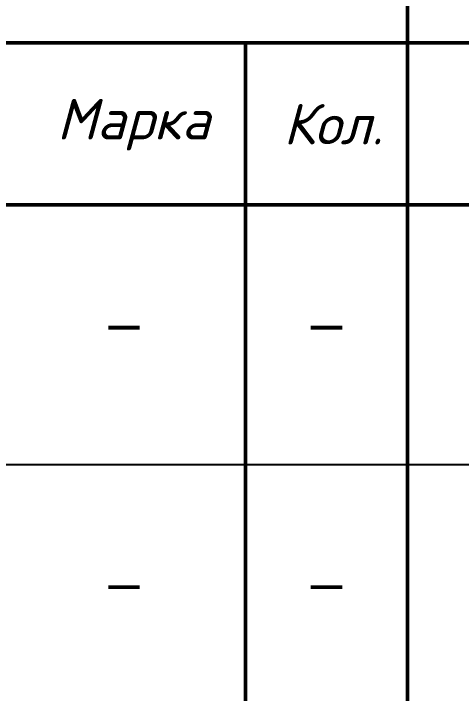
# Model space of a CAD drawing. Header units: millimetres. Extents: x 2279 to 5236, y 896 to 2828.
# Drawn here: x 4491.43 to 4519.06, y 2130.77 to 2172.68 of the extents above; entities that cross this region are included whole.
import ezdxf

# ---------------------------------------------------------------- set-up
doc = ezdxf.new("R2010")
doc.units = ezdxf.units.MM
doc.layers.add('PDF _!!ТОНКАЯ', color=7, linetype='Continuous')
doc.layers.add('PDF _Текст', color=7, linetype='Continuous')
doc.styles.add('PDF Arial', font='arial.ttf')
doc.styles.add('PDF ISOCPEUR Italic', font='isocpeui.ttf')

msp = doc.modelspace()

# ---------------------------------------------------------------- linework, layer by layer
at = {"layer": 'PDF _!!ТОНКАЯ', "lineweight": 50}
for points in [[(4637.74, 2049.083), (4340.762, 2049.083), (4340.762, 2190.862), (4637.74, 2190.862), (4637.74, 2160.889), (4340.762, 2160.889)], [(4515.732, 2190.862), (4515.732, 2049.083)], [(4400.751, 2170.88), (4555.738, 2170.88)], [(4505.741, 2170.88), (4505.741, 2049.083)]]:
    msp.add_lwpolyline(points, dxfattribs=at)
at = {"layer": 'PDF _!!ТОНКАЯ', "lineweight": 25}
msp.add_lwpolyline([(4340.762, 2144.887), (4597.734, 2144.887)], dxfattribs=at)

# ---------------------------------------------------------------- texts
at = {"layer": 'PDF _Текст', "attachment_point": 7}
for s, insert, char_height, style in [('Марка', (4494.099, 2164.246), 2.4999, 'PDF ISOCPEUR Italic'), ('Кол.', (4508.069, 2164.615), 2.4999, 'PDF ISOCPEUR Italic'), ('–', (4497.274, 2152.399), 2.5, 'PDF Arial'), ('–', (4509.762, 2152.399), 2.5, 'PDF Arial'), ('–', (4497.274, 2136.396), 2.5, 'PDF Arial'), ('–', (4509.762, 2136.396), 2.5, 'PDF Arial')]:
    msp.add_mtext(s, dxfattribs=dict(at, insert=insert, char_height=char_height, style=style))

doc.saveas('drawing.dxf')
